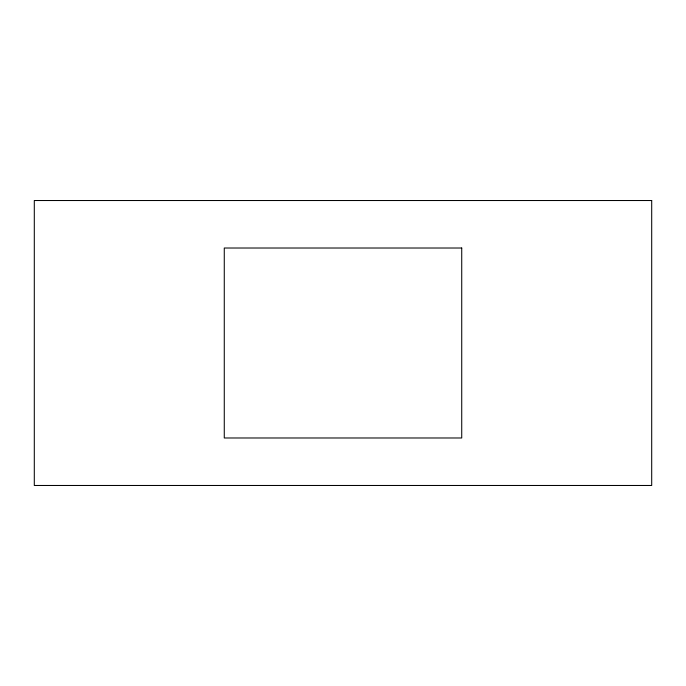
<?xml version="1.0" encoding="UTF-8"?>
<svg xmlns="http://www.w3.org/2000/svg" width="686" height="686" viewBox="0 0 686 686"><rect width="100%" height="100%" fill="white"/><g stroke="black" fill="none" stroke-linecap="round" stroke-linejoin="round"><path stroke-width="1.03" d="M651.7 200.526L34.3 200.526L34.3 485.474L651.7 485.474L651.7 200.526M461.729 248.015L224.271 248.015L224.271 437.985L461.729 437.985L461.729 248.015"/></g></svg>
